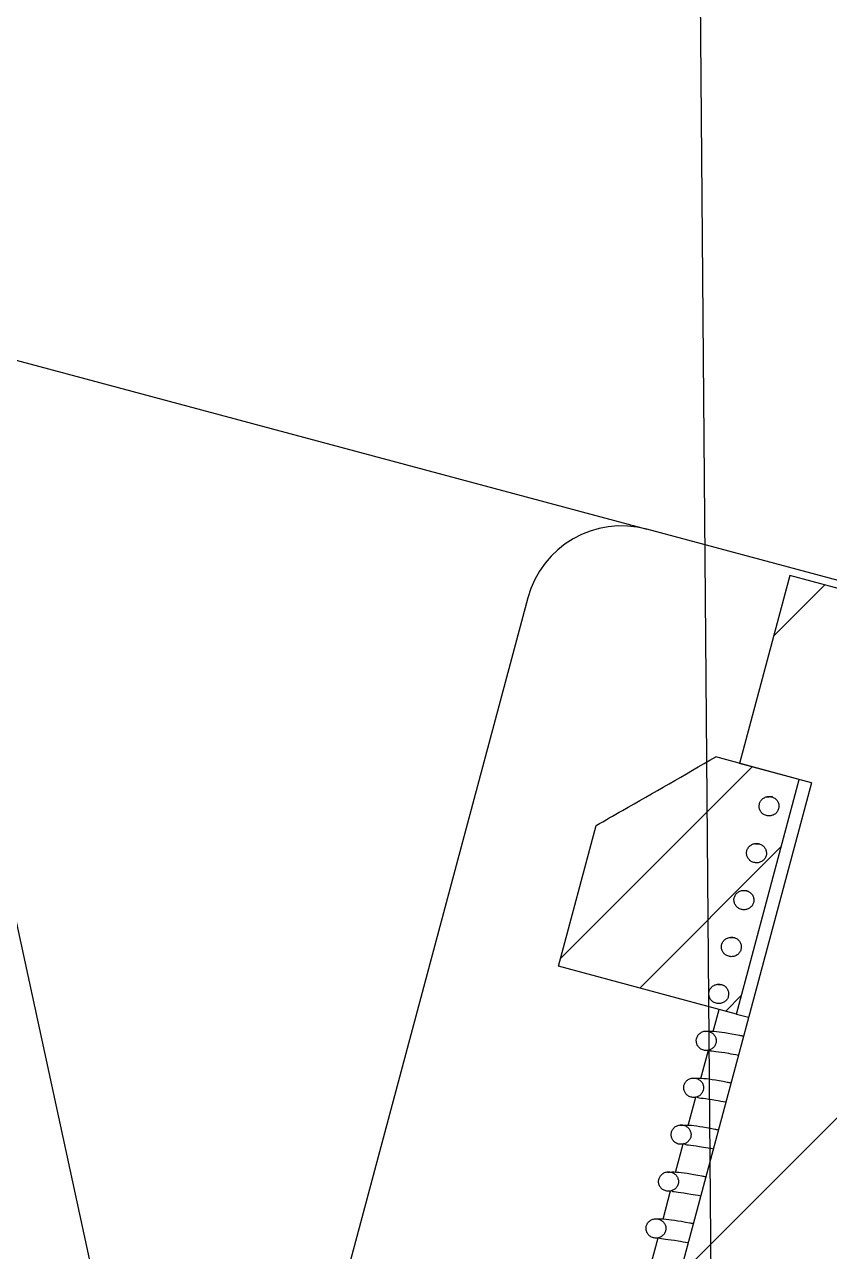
# Model space of a CAD drawing. Header units: millimetres. Extents: x 2 to 418, y 2 to 295.
# Drawn here: x 206.43 to 213.06, y 99.77 to 109.87 of the extents above; entities that cross this region are included whole.
import ezdxf

# ---------------------------------------------------------------- set-up
doc = ezdxf.new("R2010")
doc.units = ezdxf.units.MM
doc.dimstyles.new('SLDDIMSTYLE0', dxfattribs={"dimtxt": 0.18, "dimasz": 0.762, "dimexe": 0, "dimexo": 0.0625, "dimgap": 0, "dimtad": 0, "dimtih": 1, "dimtoh": 1, "dimdec": 0, "dimrnd": 1e-09, "dimzin": 0, "dimdsep": 46, "dimtxsty": 'Standard', "dimblk1": 'DOT', "dimblk2": 'DOT', "dimsah": 1, "dimcen": 0.09, "dimadec": 0, "dimazin": 0, "dimtfac": 0.762, "dimtdec": 0, "dimtofl": 0, "dimtmove": 0, "dimatfit": 3, "dimldrblk": 'DOT', "dimfxl": 1, "dimfrac": 2, "dimtolj": 1, "dimtzin": 0, "dimarcsym": 0})
doc.dimstyles.new('SLDDIMSTYLE1', dxfattribs={"dimtxt": 0.18, "dimasz": 3.556, "dimexe": 0, "dimexo": 0.0625, "dimgap": 0, "dimtad": 0, "dimtih": 1, "dimtoh": 1, "dimdec": 0, "dimrnd": 1e-09, "dimzin": 0, "dimdsep": 46, "dimtxsty": 'Standard', "dimsah": 1, "dimcen": 0.09, "dimadec": 0, "dimazin": 0, "dimtfac": 3.556, "dimtdec": 0, "dimtofl": 0, "dimtmove": 0, "dimatfit": 3, "dimfxl": 1, "dimfrac": 2, "dimtolj": 1, "dimtzin": 0, "dimarcsym": 0})

# ---------------------------------------------------------------- blocks, each defined once
blk = doc.blocks.new('_Dot')
at = {"color": 0, "linetype": 'ByBlock', "lineweight": -2}
blk.add_line((-0.5, 0), (-1, 0), dxfattribs=at)
at = {"color": 0, "linetype": 'ByBlock', "const_width": 0.5}
blk.add_lwpolyline([(-0.25, 0, 1), (0.25, 0, 1)], format="xyb", close=True, dxfattribs=at)

msp = doc.modelspace()

# ---------------------------------------------------------------- hatches: boundary and pattern name
at = {"linetype": 'Continuous', "lineweight": 18}
h = msp.add_hatch(dxfattribs=at)
h.set_pattern_fill('ANSI31', style=0)
h.paths.add_polyline_path([(210.839, 95.9), (212.323, 95.502), (214.394, 103.23), (214.987, 103.071), (215.401, 104.616), (214.608, 104.829), (214.298, 103.67), (213.207, 103.962), (213.517, 105.121), (212.731, 105.332), (212.317, 103.786), (212.909, 103.627)], flags=0)
h = msp.add_hatch(dxfattribs=at)
h.set_pattern_fill('ANSI31', scale=0.2, style=0)
edge = h.paths.add_edge_path(flags=0)
edge.add_line((210.826, 102.115), (212.292, 101.722))
edge.add_line((212.292, 101.722), (212.809, 103.654))
edge.add_line((212.809, 103.654), (212.121, 103.839))
edge.add_spline(control_points=[(212.121, 103.839), (211.865, 103.692), (211.609, 103.545), (211.352, 103.398), (211.28, 103.357), (211.208, 103.316), (211.136, 103.274)], knot_values=[0.0043, 0.0043, 0.0043, 0.0043, 0.006515, 0.006515, 0.006515, 0.007138, 0.007138, 0.007138, 0.007138], weights=[1, 1, 1, 1, 1, 1, 1], degree=3, periodic=0)
edge.add_line((211.136, 103.274), (210.826, 102.115))
h = msp.add_hatch(dxfattribs=at)
h.set_pattern_fill('ANSI31', style=0)
edge = h.paths.add_edge_path(flags=0)
edge.add_spline(control_points=[(212.539, 103.356), (212.544, 103.355), (212.548, 103.354), (212.553, 103.354), (212.562, 103.353), (212.572, 103.354), (212.581, 103.356), (212.59, 103.358), (212.599, 103.362), (212.607, 103.368), (212.615, 103.373), (212.622, 103.379), (212.627, 103.387), (212.632, 103.394), (212.636, 103.403), (212.639, 103.411), (212.641, 103.42), (212.642, 103.429), (212.642, 103.438), (212.641, 103.446), (212.639, 103.455), (212.636, 103.463), (212.633, 103.471), (212.628, 103.479), (212.622, 103.485), (212.616, 103.492), (212.609, 103.498), (212.601, 103.502), (212.597, 103.504), (212.593, 103.506), (212.589, 103.508), (212.58, 103.511), (212.571, 103.513), (212.562, 103.513), (212.553, 103.513), (212.543, 103.512), (212.534, 103.509), (212.525, 103.506), (212.517, 103.502), (212.509, 103.496), (212.502, 103.49), (212.496, 103.483), (212.491, 103.476), (212.486, 103.468), (212.482, 103.459), (212.48, 103.451), (212.478, 103.442), (212.478, 103.433), (212.479, 103.424), (212.48, 103.415), (212.482, 103.407), (212.486, 103.399), (212.49, 103.391), (212.495, 103.384), (212.502, 103.377), (212.508, 103.371), (212.515, 103.366), (212.523, 103.362), (212.528, 103.359), (212.534, 103.357), (212.539, 103.356)], knot_values=[0, 0, 0, 0, 0.000035, 0.000035, 0.000035, 0.000106, 0.000106, 0.000106, 0.000177, 0.000177, 0.000177, 0.000248, 0.000248, 0.000248, 0.000317, 0.000317, 0.000317, 0.000384, 0.000384, 0.000384, 0.00045, 0.00045, 0.00045, 0.000516, 0.000516, 0.000516, 0.000583, 0.000583, 0.000583, 0.000617, 0.000617, 0.000617, 0.000687, 0.000687, 0.000687, 0.000758, 0.000758, 0.000758, 0.000829, 0.000829, 0.000829, 0.000898, 0.000898, 0.000898, 0.000967, 0.000967, 0.000967, 0.001034, 0.001034, 0.001034, 0.0011, 0.0011, 0.0011, 0.001167, 0.001167, 0.001167, 0.001234, 0.001234, 0.001234, 0.001277, 0.001277, 0.001277, 0.001277], weights=[1, 1, 1, 1, 1, 1, 1, 1, 1, 1, 1, 1, 1, 1, 1, 1, 1, 1, 1, 1, 1, 1, 1, 1, 1, 1, 1, 1, 1, 1, 1, 1, 1, 1, 1, 1, 1, 1, 1, 1, 1, 1, 1, 1, 1, 1, 1, 1, 1, 1, 1, 1, 1, 1, 1, 1, 1, 1, 1, 1, 1], degree=3, periodic=0)
h = msp.add_hatch(dxfattribs=at)
h.set_pattern_fill('ANSI31', style=0)
edge = h.paths.add_edge_path(flags=0)
edge.add_spline(control_points=[(212.436, 102.97), (212.44, 102.968), (212.445, 102.968), (212.45, 102.967), (212.459, 102.966), (212.469, 102.967), (212.478, 102.97), (212.487, 102.972), (212.496, 102.976), (212.503, 102.981), (212.511, 102.986), (212.518, 102.993), (212.523, 103.001), (212.529, 103.008), (212.533, 103.016), (212.535, 103.025), (212.538, 103.034), (212.539, 103.043), (212.538, 103.051), (212.538, 103.06), (212.536, 103.069), (212.533, 103.077), (212.529, 103.085), (212.524, 103.092), (212.519, 103.099), (212.513, 103.106), (212.506, 103.111), (212.498, 103.116), (212.494, 103.118), (212.49, 103.12), (212.485, 103.122), (212.477, 103.125), (212.468, 103.126), (212.459, 103.127), (212.449, 103.127), (212.44, 103.126), (212.431, 103.123), (212.422, 103.12), (212.413, 103.115), (212.406, 103.11), (212.399, 103.104), (212.392, 103.097), (212.387, 103.089), (212.382, 103.082), (212.379, 103.073), (212.377, 103.064), (212.375, 103.056), (212.374, 103.047), (212.375, 103.038), (212.376, 103.029), (212.379, 103.02), (212.383, 103.013), (212.387, 103.005), (212.392, 102.997), (212.398, 102.991), (212.404, 102.985), (212.412, 102.979), (212.42, 102.975), (212.425, 102.973), (212.43, 102.971), (212.436, 102.97)], knot_values=[0, 0, 0, 0, 0.000035, 0.000035, 0.000035, 0.000106, 0.000106, 0.000106, 0.000177, 0.000177, 0.000177, 0.000248, 0.000248, 0.000248, 0.000317, 0.000317, 0.000317, 0.000384, 0.000384, 0.000384, 0.00045, 0.00045, 0.00045, 0.000516, 0.000516, 0.000516, 0.000583, 0.000583, 0.000583, 0.000617, 0.000617, 0.000617, 0.000687, 0.000687, 0.000687, 0.000758, 0.000758, 0.000758, 0.000829, 0.000829, 0.000829, 0.000898, 0.000898, 0.000898, 0.000967, 0.000967, 0.000967, 0.001034, 0.001034, 0.001034, 0.0011, 0.0011, 0.0011, 0.001167, 0.001167, 0.001167, 0.001234, 0.001234, 0.001234, 0.001277, 0.001277, 0.001277, 0.001277], weights=[1, 1, 1, 1, 1, 1, 1, 1, 1, 1, 1, 1, 1, 1, 1, 1, 1, 1, 1, 1, 1, 1, 1, 1, 1, 1, 1, 1, 1, 1, 1, 1, 1, 1, 1, 1, 1, 1, 1, 1, 1, 1, 1, 1, 1, 1, 1, 1, 1, 1, 1, 1, 1, 1, 1, 1, 1, 1, 1, 1, 1], degree=3, periodic=0)
h = msp.add_hatch(dxfattribs=at)
h.set_pattern_fill('ANSI31', style=0)
edge = h.paths.add_edge_path(flags=0)
edge.add_spline(control_points=[(212.332, 102.583), (212.337, 102.582), (212.341, 102.581), (212.346, 102.581), (212.355, 102.58), (212.365, 102.581), (212.374, 102.583), (212.383, 102.586), (212.392, 102.59), (212.4, 102.595), (212.408, 102.6), (212.414, 102.607), (212.42, 102.614), (212.425, 102.622), (212.429, 102.63), (212.432, 102.639), (212.434, 102.647), (212.435, 102.656), (212.435, 102.665), (212.434, 102.674), (212.432, 102.682), (212.429, 102.69), (212.426, 102.699), (212.421, 102.706), (212.415, 102.713), (212.409, 102.719), (212.402, 102.725), (212.394, 102.729), (212.39, 102.732), (212.386, 102.734), (212.382, 102.735), (212.373, 102.738), (212.364, 102.74), (212.355, 102.74), (212.346, 102.741), (212.336, 102.739), (212.327, 102.736), (212.318, 102.733), (212.31, 102.729), (212.302, 102.723), (212.295, 102.718), (212.289, 102.711), (212.284, 102.703), (212.279, 102.695), (212.275, 102.687), (212.273, 102.678), (212.271, 102.669), (212.271, 102.66), (212.272, 102.651), (212.273, 102.643), (212.275, 102.634), (212.279, 102.626), (212.283, 102.618), (212.288, 102.611), (212.294, 102.605), (212.301, 102.598), (212.308, 102.593), (212.316, 102.589), (212.321, 102.587), (212.327, 102.585), (212.332, 102.583)], knot_values=[0, 0, 0, 0, 0.000035, 0.000035, 0.000035, 0.000106, 0.000106, 0.000106, 0.000177, 0.000177, 0.000177, 0.000248, 0.000248, 0.000248, 0.000317, 0.000317, 0.000317, 0.000384, 0.000384, 0.000384, 0.00045, 0.00045, 0.00045, 0.000516, 0.000516, 0.000516, 0.000583, 0.000583, 0.000583, 0.000617, 0.000617, 0.000617, 0.000687, 0.000687, 0.000687, 0.000758, 0.000758, 0.000758, 0.000829, 0.000829, 0.000829, 0.000898, 0.000898, 0.000898, 0.000967, 0.000967, 0.000967, 0.001034, 0.001034, 0.001034, 0.0011, 0.0011, 0.0011, 0.001167, 0.001167, 0.001167, 0.001234, 0.001234, 0.001234, 0.001277, 0.001277, 0.001277, 0.001277], weights=[1, 1, 1, 1, 1, 1, 1, 1, 1, 1, 1, 1, 1, 1, 1, 1, 1, 1, 1, 1, 1, 1, 1, 1, 1, 1, 1, 1, 1, 1, 1, 1, 1, 1, 1, 1, 1, 1, 1, 1, 1, 1, 1, 1, 1, 1, 1, 1, 1, 1, 1, 1, 1, 1, 1, 1, 1, 1, 1, 1, 1], degree=3, periodic=0)
h = msp.add_hatch(dxfattribs=at)
h.set_pattern_fill('ANSI31', style=0)
edge = h.paths.add_edge_path(flags=0)
edge.add_spline(control_points=[(212.229, 102.197), (212.233, 102.196), (212.238, 102.195), (212.243, 102.195), (212.252, 102.194), (212.262, 102.195), (212.271, 102.197), (212.28, 102.199), (212.289, 102.203), (212.296, 102.208), (212.304, 102.214), (212.311, 102.22), (212.316, 102.228), (212.322, 102.235), (212.326, 102.244), (212.328, 102.252), (212.331, 102.261), (212.332, 102.27), (212.331, 102.279), (212.331, 102.287), (212.329, 102.296), (212.325, 102.304), (212.322, 102.312), (212.317, 102.32), (212.312, 102.326), (212.306, 102.333), (212.298, 102.339), (212.291, 102.343), (212.287, 102.345), (212.283, 102.347), (212.278, 102.349), (212.27, 102.352), (212.261, 102.354), (212.251, 102.354), (212.242, 102.354), (212.233, 102.353), (212.224, 102.35), (212.215, 102.347), (212.206, 102.343), (212.199, 102.337), (212.192, 102.331), (212.185, 102.324), (212.18, 102.316), (212.175, 102.309), (212.172, 102.3), (212.17, 102.291), (212.168, 102.283), (212.167, 102.274), (212.168, 102.265), (212.169, 102.256), (212.172, 102.248), (212.176, 102.24), (212.179, 102.232), (212.185, 102.225), (212.191, 102.218), (212.197, 102.212), (212.205, 102.207), (212.213, 102.203), (212.218, 102.2), (212.223, 102.198), (212.229, 102.197)], knot_values=[0, 0, 0, 0, 0.000035, 0.000035, 0.000035, 0.000106, 0.000106, 0.000106, 0.000177, 0.000177, 0.000177, 0.000248, 0.000248, 0.000248, 0.000317, 0.000317, 0.000317, 0.000384, 0.000384, 0.000384, 0.00045, 0.00045, 0.00045, 0.000516, 0.000516, 0.000516, 0.000583, 0.000583, 0.000583, 0.000617, 0.000617, 0.000617, 0.000687, 0.000687, 0.000687, 0.000758, 0.000758, 0.000758, 0.000829, 0.000829, 0.000829, 0.000898, 0.000898, 0.000898, 0.000967, 0.000967, 0.000967, 0.001034, 0.001034, 0.001034, 0.0011, 0.0011, 0.0011, 0.001167, 0.001167, 0.001167, 0.001234, 0.001234, 0.001234, 0.001277, 0.001277, 0.001277, 0.001277], weights=[1, 1, 1, 1, 1, 1, 1, 1, 1, 1, 1, 1, 1, 1, 1, 1, 1, 1, 1, 1, 1, 1, 1, 1, 1, 1, 1, 1, 1, 1, 1, 1, 1, 1, 1, 1, 1, 1, 1, 1, 1, 1, 1, 1, 1, 1, 1, 1, 1, 1, 1, 1, 1, 1, 1, 1, 1, 1, 1, 1, 1], degree=3, periodic=0)
h = msp.add_hatch(dxfattribs=at)
h.set_pattern_fill('ANSI31', style=0)
edge = h.paths.add_edge_path(flags=0)
edge.add_spline(control_points=[(212.125, 101.81), (212.13, 101.809), (212.134, 101.809), (212.139, 101.808), (212.148, 101.807), (212.158, 101.808), (212.167, 101.811), (212.176, 101.813), (212.185, 101.817), (212.193, 101.822), (212.2, 101.827), (212.207, 101.834), (212.213, 101.842), (212.218, 101.849), (212.222, 101.857), (212.225, 101.866), (212.227, 101.874), (212.228, 101.883), (212.228, 101.892), (212.227, 101.901), (212.225, 101.91), (212.222, 101.918), (212.219, 101.926), (212.214, 101.933), (212.208, 101.94), (212.202, 101.947), (212.195, 101.952), (212.187, 101.957), (212.183, 101.959), (212.179, 101.961), (212.175, 101.962), (212.166, 101.966), (212.157, 101.967), (212.148, 101.968), (212.139, 101.968), (212.129, 101.966), (212.12, 101.964), (212.111, 101.961), (212.103, 101.956), (212.095, 101.95), (212.088, 101.945), (212.082, 101.938), (212.077, 101.93), (212.072, 101.922), (212.068, 101.914), (212.066, 101.905), (212.064, 101.896), (212.064, 101.887), (212.065, 101.879), (212.066, 101.87), (212.068, 101.861), (212.072, 101.853), (212.076, 101.846), (212.081, 101.838), (212.087, 101.832), (212.094, 101.826), (212.101, 101.82), (212.109, 101.816), (212.114, 101.814), (212.12, 101.812), (212.125, 101.81)], knot_values=[0, 0, 0, 0, 0.000035, 0.000035, 0.000035, 0.000106, 0.000106, 0.000106, 0.000177, 0.000177, 0.000177, 0.000248, 0.000248, 0.000248, 0.000317, 0.000317, 0.000317, 0.000384, 0.000384, 0.000384, 0.00045, 0.00045, 0.00045, 0.000516, 0.000516, 0.000516, 0.000583, 0.000583, 0.000583, 0.000617, 0.000617, 0.000617, 0.000687, 0.000687, 0.000687, 0.000758, 0.000758, 0.000758, 0.000829, 0.000829, 0.000829, 0.000898, 0.000898, 0.000898, 0.000967, 0.000967, 0.000967, 0.001034, 0.001034, 0.001034, 0.0011, 0.0011, 0.0011, 0.001167, 0.001167, 0.001167, 0.001234, 0.001234, 0.001234, 0.001277, 0.001277, 0.001277, 0.001277], weights=[1, 1, 1, 1, 1, 1, 1, 1, 1, 1, 1, 1, 1, 1, 1, 1, 1, 1, 1, 1, 1, 1, 1, 1, 1, 1, 1, 1, 1, 1, 1, 1, 1, 1, 1, 1, 1, 1, 1, 1, 1, 1, 1, 1, 1, 1, 1, 1, 1, 1, 1, 1, 1, 1, 1, 1, 1, 1, 1, 1, 1], degree=3, periodic=0)
h = msp.add_hatch(dxfattribs=at)
h.set_pattern_fill('ANSI31', style=0)
edge = h.paths.add_edge_path(flags=0)
edge.add_spline(control_points=[(212.022, 101.424), (212.026, 101.423), (212.031, 101.422), (212.035, 101.422), (212.045, 101.421), (212.054, 101.422), (212.064, 101.424), (212.073, 101.427), (212.081, 101.43), (212.089, 101.436), (212.097, 101.441), (212.104, 101.448), (212.109, 101.455), (212.115, 101.462), (212.119, 101.471), (212.121, 101.48), (212.124, 101.488), (212.125, 101.497), (212.124, 101.506), (212.124, 101.515), (212.122, 101.523), (212.118, 101.531), (212.115, 101.539), (212.11, 101.547), (212.104, 101.554), (212.099, 101.56), (212.091, 101.566), (212.084, 101.57), (212.08, 101.573), (212.076, 101.575), (212.071, 101.576), (212.063, 101.579), (212.054, 101.581), (212.044, 101.581), (212.035, 101.581), (212.025, 101.58), (212.017, 101.577), (212.008, 101.574), (211.999, 101.57), (211.992, 101.564), (211.984, 101.558), (211.978, 101.551), (211.973, 101.544), (211.968, 101.536), (211.965, 101.528), (211.963, 101.519), (211.961, 101.51), (211.96, 101.501), (211.961, 101.492), (211.962, 101.484), (211.965, 101.475), (211.969, 101.467), (211.972, 101.459), (211.978, 101.452), (211.984, 101.446), (211.99, 101.439), (211.998, 101.434), (212.006, 101.43), (212.011, 101.427), (212.016, 101.425), (212.022, 101.424)], knot_values=[0, 0, 0, 0, 0.000035, 0.000035, 0.000035, 0.000106, 0.000106, 0.000106, 0.000177, 0.000177, 0.000177, 0.000248, 0.000248, 0.000248, 0.000317, 0.000317, 0.000317, 0.000384, 0.000384, 0.000384, 0.00045, 0.00045, 0.00045, 0.000516, 0.000516, 0.000516, 0.000583, 0.000583, 0.000583, 0.000617, 0.000617, 0.000617, 0.000687, 0.000687, 0.000687, 0.000758, 0.000758, 0.000758, 0.000829, 0.000829, 0.000829, 0.000898, 0.000898, 0.000898, 0.000967, 0.000967, 0.000967, 0.001034, 0.001034, 0.001034, 0.0011, 0.0011, 0.0011, 0.001167, 0.001167, 0.001167, 0.001234, 0.001234, 0.001234, 0.001277, 0.001277, 0.001277, 0.001277], weights=[1, 1, 1, 1, 1, 1, 1, 1, 1, 1, 1, 1, 1, 1, 1, 1, 1, 1, 1, 1, 1, 1, 1, 1, 1, 1, 1, 1, 1, 1, 1, 1, 1, 1, 1, 1, 1, 1, 1, 1, 1, 1, 1, 1, 1, 1, 1, 1, 1, 1, 1, 1, 1, 1, 1, 1, 1, 1, 1, 1, 1], degree=3, periodic=0)
h = msp.add_hatch(dxfattribs=at)
h.set_pattern_fill('ANSI31', style=0)
edge = h.paths.add_edge_path(flags=0)
edge.add_spline(control_points=[(211.918, 101.038), (211.923, 101.037), (211.927, 101.036), (211.932, 101.035), (211.941, 101.035), (211.951, 101.035), (211.96, 101.038), (211.969, 101.04), (211.978, 101.044), (211.986, 101.049), (211.993, 101.055), (212, 101.061), (212.006, 101.069), (212.011, 101.076), (212.015, 101.084), (212.018, 101.093), (212.02, 101.102), (212.021, 101.111), (212.021, 101.12), (212.02, 101.128), (212.018, 101.137), (212.015, 101.145), (212.012, 101.153), (212.007, 101.161), (212.001, 101.167), (211.995, 101.174), (211.988, 101.18), (211.98, 101.184), (211.976, 101.186), (211.972, 101.188), (211.968, 101.19), (211.959, 101.193), (211.95, 101.195), (211.941, 101.195), (211.931, 101.195), (211.922, 101.194), (211.913, 101.191), (211.904, 101.188), (211.896, 101.183), (211.888, 101.178), (211.881, 101.172), (211.875, 101.165), (211.87, 101.157), (211.865, 101.15), (211.861, 101.141), (211.859, 101.132), (211.857, 101.124), (211.857, 101.115), (211.858, 101.106), (211.859, 101.097), (211.861, 101.089), (211.865, 101.081), (211.869, 101.073), (211.874, 101.065), (211.88, 101.059), (211.887, 101.053), (211.894, 101.048), (211.902, 101.044), (211.907, 101.041), (211.913, 101.039), (211.918, 101.038)], knot_values=[0, 0, 0, 0, 0.000035, 0.000035, 0.000035, 0.000106, 0.000106, 0.000106, 0.000177, 0.000177, 0.000177, 0.000248, 0.000248, 0.000248, 0.000317, 0.000317, 0.000317, 0.000384, 0.000384, 0.000384, 0.00045, 0.00045, 0.00045, 0.000516, 0.000516, 0.000516, 0.000583, 0.000583, 0.000583, 0.000617, 0.000617, 0.000617, 0.000687, 0.000687, 0.000687, 0.000758, 0.000758, 0.000758, 0.000829, 0.000829, 0.000829, 0.000898, 0.000898, 0.000898, 0.000967, 0.000967, 0.000967, 0.001034, 0.001034, 0.001034, 0.0011, 0.0011, 0.0011, 0.001167, 0.001167, 0.001167, 0.001234, 0.001234, 0.001234, 0.001277, 0.001277, 0.001277, 0.001277], weights=[1, 1, 1, 1, 1, 1, 1, 1, 1, 1, 1, 1, 1, 1, 1, 1, 1, 1, 1, 1, 1, 1, 1, 1, 1, 1, 1, 1, 1, 1, 1, 1, 1, 1, 1, 1, 1, 1, 1, 1, 1, 1, 1, 1, 1, 1, 1, 1, 1, 1, 1, 1, 1, 1, 1, 1, 1, 1, 1, 1, 1], degree=3, periodic=0)
h = msp.add_hatch(dxfattribs=at)
h.set_pattern_fill('ANSI31', style=0)
edge = h.paths.add_edge_path(flags=0)
edge.add_spline(control_points=[(211.815, 100.651), (211.819, 100.65), (211.824, 100.649), (211.828, 100.649), (211.838, 100.648), (211.847, 100.649), (211.856, 100.651), (211.866, 100.654), (211.874, 100.658), (211.882, 100.663), (211.89, 100.668), (211.897, 100.675), (211.902, 100.682), (211.908, 100.69), (211.912, 100.698), (211.914, 100.707), (211.917, 100.715), (211.918, 100.724), (211.917, 100.733), (211.917, 100.742), (211.915, 100.751), (211.911, 100.759), (211.908, 100.767), (211.903, 100.774), (211.897, 100.781), (211.892, 100.787), (211.884, 100.793), (211.877, 100.798), (211.873, 100.8), (211.869, 100.802), (211.864, 100.803), (211.856, 100.806), (211.846, 100.808), (211.837, 100.808), (211.828, 100.809), (211.818, 100.807), (211.81, 100.804), (211.801, 100.802), (211.792, 100.797), (211.785, 100.791), (211.777, 100.786), (211.771, 100.779), (211.766, 100.771), (211.761, 100.763), (211.758, 100.755), (211.756, 100.746), (211.754, 100.737), (211.753, 100.728), (211.754, 100.72), (211.755, 100.711), (211.758, 100.702), (211.762, 100.694), (211.765, 100.686), (211.771, 100.679), (211.777, 100.673), (211.783, 100.667), (211.791, 100.661), (211.799, 100.657), (211.804, 100.655), (211.809, 100.653), (211.815, 100.651)], knot_values=[0, 0, 0, 0, 0.000035, 0.000035, 0.000035, 0.000106, 0.000106, 0.000106, 0.000177, 0.000177, 0.000177, 0.000248, 0.000248, 0.000248, 0.000317, 0.000317, 0.000317, 0.000384, 0.000384, 0.000384, 0.00045, 0.00045, 0.00045, 0.000516, 0.000516, 0.000516, 0.000583, 0.000583, 0.000583, 0.000617, 0.000617, 0.000617, 0.000687, 0.000687, 0.000687, 0.000758, 0.000758, 0.000758, 0.000829, 0.000829, 0.000829, 0.000898, 0.000898, 0.000898, 0.000967, 0.000967, 0.000967, 0.001034, 0.001034, 0.001034, 0.0011, 0.0011, 0.0011, 0.001167, 0.001167, 0.001167, 0.001234, 0.001234, 0.001234, 0.001277, 0.001277, 0.001277, 0.001277], weights=[1, 1, 1, 1, 1, 1, 1, 1, 1, 1, 1, 1, 1, 1, 1, 1, 1, 1, 1, 1, 1, 1, 1, 1, 1, 1, 1, 1, 1, 1, 1, 1, 1, 1, 1, 1, 1, 1, 1, 1, 1, 1, 1, 1, 1, 1, 1, 1, 1, 1, 1, 1, 1, 1, 1, 1, 1, 1, 1, 1, 1], degree=3, periodic=0)
h = msp.add_hatch(dxfattribs=at)
h.set_pattern_fill('ANSI31', style=0)
edge = h.paths.add_edge_path(flags=0)
edge.add_spline(control_points=[(211.711, 100.265), (211.716, 100.264), (211.72, 100.263), (211.725, 100.263), (211.734, 100.262), (211.744, 100.263), (211.753, 100.265), (211.762, 100.267), (211.771, 100.271), (211.779, 100.277), (211.786, 100.282), (211.793, 100.289), (211.799, 100.296), (211.804, 100.303), (211.808, 100.312), (211.811, 100.32), (211.813, 100.329), (211.814, 100.338), (211.814, 100.347), (211.813, 100.355), (211.811, 100.364), (211.808, 100.372), (211.804, 100.38), (211.8, 100.388), (211.794, 100.394), (211.788, 100.401), (211.781, 100.407), (211.773, 100.411), (211.769, 100.413), (211.765, 100.415), (211.761, 100.417), (211.752, 100.42), (211.743, 100.422), (211.734, 100.422), (211.724, 100.422), (211.715, 100.421), (211.706, 100.418), (211.697, 100.415), (211.689, 100.411), (211.681, 100.405), (211.674, 100.399), (211.667, 100.392), (211.663, 100.385), (211.658, 100.377), (211.654, 100.368), (211.652, 100.36), (211.65, 100.351), (211.65, 100.342), (211.651, 100.333), (211.652, 100.324), (211.654, 100.316), (211.658, 100.308), (211.662, 100.3), (211.667, 100.293), (211.673, 100.286), (211.68, 100.28), (211.687, 100.275), (211.695, 100.271), (211.7, 100.268), (211.706, 100.266), (211.711, 100.265)], knot_values=[0, 0, 0, 0, 0.000035, 0.000035, 0.000035, 0.000106, 0.000106, 0.000106, 0.000177, 0.000177, 0.000177, 0.000248, 0.000248, 0.000248, 0.000317, 0.000317, 0.000317, 0.000384, 0.000384, 0.000384, 0.00045, 0.00045, 0.00045, 0.000516, 0.000516, 0.000516, 0.000583, 0.000583, 0.000583, 0.000617, 0.000617, 0.000617, 0.000687, 0.000687, 0.000687, 0.000758, 0.000758, 0.000758, 0.000829, 0.000829, 0.000829, 0.000898, 0.000898, 0.000898, 0.000967, 0.000967, 0.000967, 0.001034, 0.001034, 0.001034, 0.0011, 0.0011, 0.0011, 0.001167, 0.001167, 0.001167, 0.001234, 0.001234, 0.001234, 0.001277, 0.001277, 0.001277, 0.001277], weights=[1, 1, 1, 1, 1, 1, 1, 1, 1, 1, 1, 1, 1, 1, 1, 1, 1, 1, 1, 1, 1, 1, 1, 1, 1, 1, 1, 1, 1, 1, 1, 1, 1, 1, 1, 1, 1, 1, 1, 1, 1, 1, 1, 1, 1, 1, 1, 1, 1, 1, 1, 1, 1, 1, 1, 1, 1, 1, 1, 1, 1], degree=3, periodic=0)
h = msp.add_hatch(dxfattribs=at)
h.set_pattern_fill('ANSI31', style=0)
edge = h.paths.add_edge_path(flags=0)
edge.add_spline(control_points=[(211.608, 99.879), (211.612, 99.877), (211.617, 99.877), (211.621, 99.876), (211.631, 99.876), (211.64, 99.876), (211.649, 99.879), (211.659, 99.881), (211.667, 99.885), (211.675, 99.89), (211.683, 99.895), (211.69, 99.902), (211.695, 99.91), (211.701, 99.917), (211.705, 99.925), (211.707, 99.934), (211.71, 99.943), (211.711, 99.952), (211.71, 99.96), (211.71, 99.969), (211.708, 99.978), (211.704, 99.986), (211.701, 99.994), (211.696, 100.002), (211.69, 100.008), (211.684, 100.015), (211.677, 100.02), (211.67, 100.025), (211.666, 100.027), (211.661, 100.029), (211.657, 100.031), (211.649, 100.034), (211.639, 100.036), (211.63, 100.036), (211.621, 100.036), (211.611, 100.035), (211.602, 100.032), (211.594, 100.029), (211.585, 100.024), (211.578, 100.019), (211.57, 100.013), (211.564, 100.006), (211.559, 99.998), (211.554, 99.991), (211.551, 99.982), (211.549, 99.973), (211.547, 99.965), (211.546, 99.956), (211.547, 99.947), (211.548, 99.938), (211.551, 99.929), (211.554, 99.922), (211.558, 99.914), (211.564, 99.906), (211.57, 99.9), (211.576, 99.894), (211.584, 99.888), (211.592, 99.885), (211.597, 99.882), (211.602, 99.88), (211.608, 99.879)], knot_values=[0, 0, 0, 0, 0.000035, 0.000035, 0.000035, 0.000106, 0.000106, 0.000106, 0.000177, 0.000177, 0.000177, 0.000248, 0.000248, 0.000248, 0.000317, 0.000317, 0.000317, 0.000384, 0.000384, 0.000384, 0.00045, 0.00045, 0.00045, 0.000516, 0.000516, 0.000516, 0.000583, 0.000583, 0.000583, 0.000617, 0.000617, 0.000617, 0.000687, 0.000687, 0.000687, 0.000758, 0.000758, 0.000758, 0.000829, 0.000829, 0.000829, 0.000898, 0.000898, 0.000898, 0.000967, 0.000967, 0.000967, 0.001034, 0.001034, 0.001034, 0.0011, 0.0011, 0.0011, 0.001167, 0.001167, 0.001167, 0.001234, 0.001234, 0.001234, 0.001277, 0.001277, 0.001277, 0.001277], weights=[1, 1, 1, 1, 1, 1, 1, 1, 1, 1, 1, 1, 1, 1, 1, 1, 1, 1, 1, 1, 1, 1, 1, 1, 1, 1, 1, 1, 1, 1, 1, 1, 1, 1, 1, 1, 1, 1, 1, 1, 1, 1, 1, 1, 1, 1, 1, 1, 1, 1, 1, 1, 1, 1, 1, 1, 1, 1, 1, 1, 1], degree=3, periodic=0)

# ---------------------------------------------------------------- linework, layer by layer
at = {"color": 7, "linetype": 'Continuous', "lineweight": 25}
for p, q in [((204.768, 107.532), (211.553, 105.714)), ((215.417, 104.679), (211.553, 105.714)), ((212.731, 105.332), (212.317, 103.786)), ((213.517, 105.121), (212.731, 105.332)), ((210.573, 105.149), (208.278, 96.582)), ((212.809, 103.654), (212.121, 103.839)), ((212.909, 103.627), (212.317, 103.786)), ((212.909, 103.627), (210.839, 95.9)), ((212.292, 101.722), (212.809, 103.654)), ((212.59, 103.512), (212.547, 103.506)), ((210.826, 102.115), (211.136, 103.274)), ((212.485, 103.122), (212.448, 103.122)), ((212.381, 102.736), (212.344, 102.735)), ((212.278, 102.349), (212.241, 102.349)), ((212.292, 101.722), (210.826, 102.115)), ((212.174, 101.963), (212.137, 101.963)), ((212.101, 101.577), (212.15, 101.76)), ((212.292, 101.722), (212.392, 101.696)), ((211.997, 101.19), (212.06, 101.425)), ((211.894, 100.804), (211.957, 101.038)), ((211.79, 100.418), (211.853, 100.652)), ((211.687, 100.031), (211.749, 100.266)), ((211.583, 99.645), (211.646, 99.879))]:
    msp.add_line(p, q, dxfattribs=at)
msp.add_arc((211.346, 104.942), 0.8, 75, 165, dxfattribs=at)
for points, knots in [([(211.136, 103.274), (211.208, 103.316), (211.536, 103.504), (211.865, 103.692), (212.121, 103.839)], [0, 0, 0, 0, 0.219498, 1, 1, 1, 1]), ([(212.539, 103.356), (212.544, 103.355), (212.558, 103.352), (212.582, 103.355), (212.608, 103.366), (212.628, 103.386), (212.64, 103.411), (212.643, 103.438), (212.637, 103.464), (212.623, 103.486), (212.605, 103.501), (212.585, 103.51), (212.562, 103.515), (212.534, 103.511), (212.509, 103.497), (212.489, 103.477), (212.479, 103.451), (212.477, 103.424), (212.485, 103.398), (212.501, 103.376), (212.52, 103.362), (212.534, 103.358), (212.539, 103.356)], [0, 0, 0, 0, 0.027535, 0.083203, 0.138953, 0.194152, 0.248002, 0.30038, 0.35196, 0.403759, 0.456627, 0.483473, 0.537718, 0.593307, 0.648774, 0.703384, 0.756809, 0.809215, 0.861137, 0.913244, 0.96616, 1, 1, 1, 1]), ([(212.436, 102.97), (212.44, 102.969), (212.454, 102.966), (212.478, 102.968), (212.504, 102.98), (212.525, 102.999), (212.537, 103.024), (212.54, 103.051), (212.534, 103.077), (212.52, 103.1), (212.502, 103.114), (212.481, 103.124), (212.458, 103.128), (212.43, 103.124), (212.405, 103.111), (212.386, 103.09), (212.375, 103.065), (212.374, 103.038), (212.381, 103.012), (212.397, 102.99), (212.416, 102.976), (212.43, 102.971), (212.436, 102.97)], [0, 0, 0, 0, 0.027535, 0.083204, 0.138953, 0.194152, 0.247996, 0.30038, 0.351955, 0.403758, 0.456627, 0.483473, 0.537717, 0.593306, 0.648773, 0.703383, 0.756808, 0.809219, 0.861136, 0.913243, 0.966162, 1, 1, 1, 1]), ([(212.332, 102.583), (212.337, 102.582), (212.351, 102.579), (212.375, 102.582), (212.401, 102.593), (212.421, 102.613), (212.433, 102.638), (212.436, 102.665), (212.43, 102.691), (212.416, 102.714), (212.398, 102.728), (212.378, 102.737), (212.355, 102.742), (212.327, 102.738), (212.301, 102.725), (212.282, 102.704), (212.272, 102.678), (212.27, 102.651), (212.278, 102.625), (212.294, 102.604), (212.313, 102.589), (212.327, 102.585), (212.332, 102.583)], [0, 0, 0, 0, 0.027536, 0.083204, 0.138951, 0.194154, 0.247999, 0.300377, 0.351958, 0.403757, 0.456629, 0.483474, 0.537718, 0.593307, 0.648776, 0.703383, 0.756813, 0.809219, 0.861135, 0.913242, 0.966162, 1, 1, 1, 1]), ([(212.229, 102.197), (212.233, 102.196), (212.247, 102.193), (212.271, 102.195), (212.297, 102.207), (212.318, 102.227), (212.33, 102.252), (212.333, 102.279), (212.327, 102.305), (212.313, 102.327), (212.295, 102.342), (212.274, 102.351), (212.251, 102.356), (212.223, 102.351), (212.198, 102.338), (212.179, 102.317), (212.168, 102.292), (212.167, 102.265), (212.174, 102.239), (212.19, 102.217), (212.209, 102.203), (212.223, 102.199), (212.229, 102.197)], [0, 0, 0, 0, 0.027536, 0.083204, 0.138953, 0.194152, 0.248002, 0.30038, 0.351961, 0.403759, 0.456627, 0.483473, 0.537718, 0.593307, 0.648773, 0.703384, 0.756809, 0.80922, 0.861137, 0.913244, 0.96616, 1, 1, 1, 1]), ([(212.125, 101.81), (212.13, 101.81), (212.144, 101.807), (212.168, 101.809), (212.194, 101.821), (212.214, 101.84), (212.226, 101.865), (212.229, 101.892), (212.223, 101.918), (212.209, 101.941), (212.191, 101.955), (212.171, 101.965), (212.148, 101.969), (212.12, 101.965), (212.094, 101.952), (212.075, 101.931), (212.065, 101.906), (212.063, 101.879), (212.071, 101.853), (212.086, 101.831), (212.106, 101.817), (212.12, 101.812), (212.125, 101.81)], [0, 0, 0, 0, 0.027536, 0.083204, 0.138953, 0.194153, 0.247997, 0.300381, 0.351956, 0.40376, 0.456628, 0.483473, 0.537718, 0.593307, 0.648776, 0.703383, 0.756808, 0.809219, 0.861136, 0.913243, 0.966163, 1, 1, 1, 1]), ([(212.022, 101.424), (212.026, 101.423), (212.04, 101.42), (212.064, 101.423), (212.09, 101.434), (212.111, 101.454), (212.123, 101.479), (212.126, 101.506), (212.12, 101.532), (212.105, 101.555), (212.088, 101.569), (212.067, 101.578), (212.044, 101.583), (212.016, 101.579), (211.991, 101.565), (211.972, 101.545), (211.961, 101.519), (211.96, 101.492), (211.967, 101.466), (211.983, 101.445), (212.002, 101.43), (212.016, 101.426), (212.022, 101.424)], [0, 0, 0, 0, 0.027535, 0.083203, 0.13895, 0.194149, 0.247999, 0.300377, 0.351957, 0.403756, 0.456628, 0.483471, 0.537716, 0.593304, 0.648773, 0.703379, 0.75681, 0.809215, 0.861138, 0.913245, 0.966161, 1, 1, 1, 1]), ([(212.35, 101.539), (212.34, 101.541), (212.228, 101.562), (212.124, 101.58), (212.057, 101.577), (212.034, 101.576)], [0, 0, 0, 0, 0.060321, 0.671562, 1, 1, 1, 1]), ([(212.071, 101.426), (212.071, 101.425), (212.07, 101.419), (212.12, 101.416), (212.201, 101.403), (212.28, 101.389), (212.308, 101.384)], [0, 0, 0, 0, 0.096473, 0.424014, 0.789941, 1, 1, 1, 1]), ([(211.918, 101.038), (211.923, 101.037), (211.937, 101.034), (211.96, 101.036), (211.987, 101.048), (212.007, 101.068), (212.019, 101.093), (212.022, 101.12), (212.016, 101.146), (212.002, 101.168), (211.984, 101.182), (211.964, 101.192), (211.941, 101.196), (211.913, 101.192), (211.887, 101.179), (211.868, 101.158), (211.858, 101.133), (211.856, 101.106), (211.864, 101.08), (211.879, 101.058), (211.899, 101.044), (211.913, 101.039), (211.918, 101.038)], [0, 0, 0, 0, 0.027535, 0.083203, 0.138953, 0.194152, 0.248002, 0.30038, 0.35196, 0.403759, 0.456627, 0.483473, 0.537718, 0.593307, 0.648774, 0.703384, 0.756809, 0.80922, 0.861137, 0.913244, 0.96616, 1, 1, 1, 1]), ([(212.246, 101.153), (212.236, 101.155), (212.124, 101.176), (212.02, 101.194), (211.954, 101.191), (211.93, 101.19)], [0, 0, 0, 0, 0.060321, 0.671562, 1, 1, 1, 1]), ([(211.968, 101.04), (211.967, 101.039), (211.966, 101.033), (212.017, 101.029), (212.098, 101.017), (212.176, 101.003), (212.205, 100.998)], [0, 0, 0, 0, 0.096473, 0.424014, 0.789941, 1, 1, 1, 1]), ([(211.815, 100.651), (211.819, 100.65), (211.833, 100.648), (211.857, 100.65), (211.883, 100.662), (211.903, 100.681), (211.916, 100.706), (211.919, 100.733), (211.913, 100.759), (211.898, 100.782), (211.881, 100.796), (211.86, 100.806), (211.837, 100.81), (211.809, 100.806), (211.784, 100.793), (211.765, 100.772), (211.754, 100.747), (211.753, 100.719), (211.76, 100.694), (211.776, 100.672), (211.795, 100.658), (211.809, 100.653), (211.815, 100.651)], [0, 0, 0, 0, 0.027535, 0.083204, 0.138951, 0.194154, 0.247998, 0.300377, 0.351957, 0.403761, 0.456629, 0.483475, 0.537719, 0.593307, 0.648777, 0.703383, 0.756813, 0.809219, 0.861135, 0.913243, 0.966162, 1, 1, 1, 1]), ([(212.143, 100.766), (212.133, 100.768), (212.021, 100.79), (211.917, 100.807), (211.85, 100.804), (211.827, 100.804)], [0, 0, 0, 0, 0.060321, 0.671562, 1, 1, 1, 1]), ([(211.864, 100.654), (211.864, 100.652), (211.863, 100.646), (211.913, 100.643), (211.994, 100.631), (212.073, 100.617), (212.101, 100.612)], [0, 0, 0, 0, 0.096474, 0.424014, 0.789941, 1, 1, 1, 1]), ([(211.711, 100.265), (211.716, 100.264), (211.729, 100.261), (211.753, 100.264), (211.779, 100.275), (211.8, 100.295), (211.812, 100.32), (211.815, 100.347), (211.809, 100.373), (211.795, 100.396), (211.777, 100.41), (211.757, 100.419), (211.734, 100.424), (211.706, 100.42), (211.68, 100.406), (211.661, 100.386), (211.651, 100.36), (211.649, 100.333), (211.657, 100.307), (211.672, 100.285), (211.692, 100.271), (211.706, 100.267), (211.711, 100.265)], [0, 0, 0, 0, 0.027536, 0.083204, 0.138952, 0.194153, 0.248, 0.300379, 0.351959, 0.403758, 0.456628, 0.483473, 0.537718, 0.593307, 0.648775, 0.703383, 0.756811, 0.809219, 0.861136, 0.913243, 0.966161, 1, 1, 1, 1]), ([(212.039, 100.38), (212.029, 100.382), (211.917, 100.403), (211.813, 100.421), (211.747, 100.418), (211.723, 100.417)], [0, 0, 0, 0, 0.060321, 0.671562, 1, 1, 1, 1]), ([(211.761, 100.267), (211.76, 100.266), (211.759, 100.26), (211.81, 100.257), (211.891, 100.244), (211.969, 100.23), (211.998, 100.225)], [0, 0, 0, 0, 0.096473, 0.424014, 0.789941, 1, 1, 1, 1]), ([(211.608, 99.879), (211.612, 99.878), (211.626, 99.875), (211.65, 99.877), (211.676, 99.889), (211.696, 99.909), (211.709, 99.933), (211.712, 99.96), (211.706, 99.986), (211.691, 100.009), (211.674, 100.023), (211.653, 100.033), (211.63, 100.037), (211.602, 100.033), (211.577, 100.02), (211.558, 99.999), (211.547, 99.974), (211.546, 99.947), (211.553, 99.921), (211.569, 99.899), (211.588, 99.885), (211.602, 99.88), (211.608, 99.879)], [0, 0, 0, 0, 0.027536, 0.083204, 0.138952, 0.194154, 0.248, 0.300379, 0.351959, 0.40376, 0.456629, 0.483474, 0.537719, 0.593307, 0.648775, 0.703384, 0.756811, 0.80922, 0.861136, 0.913243, 0.966161, 1, 1, 1, 1]), ([(211.936, 99.994), (211.926, 99.996), (211.814, 100.017), (211.71, 100.034), (211.643, 100.032), (211.62, 100.031)], [0, 0, 0, 0, 0.0603212, 0.6715623, 1, 1, 1, 1]), ([(211.657, 99.881), (211.657, 99.879), (211.656, 99.874), (211.706, 99.87), (211.787, 99.858), (211.866, 99.844), (211.894, 99.839)], [0, 0, 0, 0, 0.096473, 0.424014, 0.78994, 1, 1, 1, 1])]:
    msp.add_open_spline(points, degree=3, knots=knots, dxfattribs=at)

# ---------------------------------------------------------------- leaders
at = {"color": 7, "linetype": 'Continuous', "lineweight": 0}
for points, dimstyle in [([(207.111, 77.121), (174.335, 134.45)], 'SLDDIMSTYLE0'), ([(207.085, 84.344), (187.07, 134.155)], 'SLDDIMSTYLE1'), ([(210.3, 84.317), (199.54, 133.912)], 'SLDDIMSTYLE0'), ([(212.201, 85.51), (211.799, 133.8)], 'SLDDIMSTYLE0')]:
    msp.add_leader(points, dimstyle=dimstyle, dxfattribs=at)

doc.saveas('drawing.dxf')
